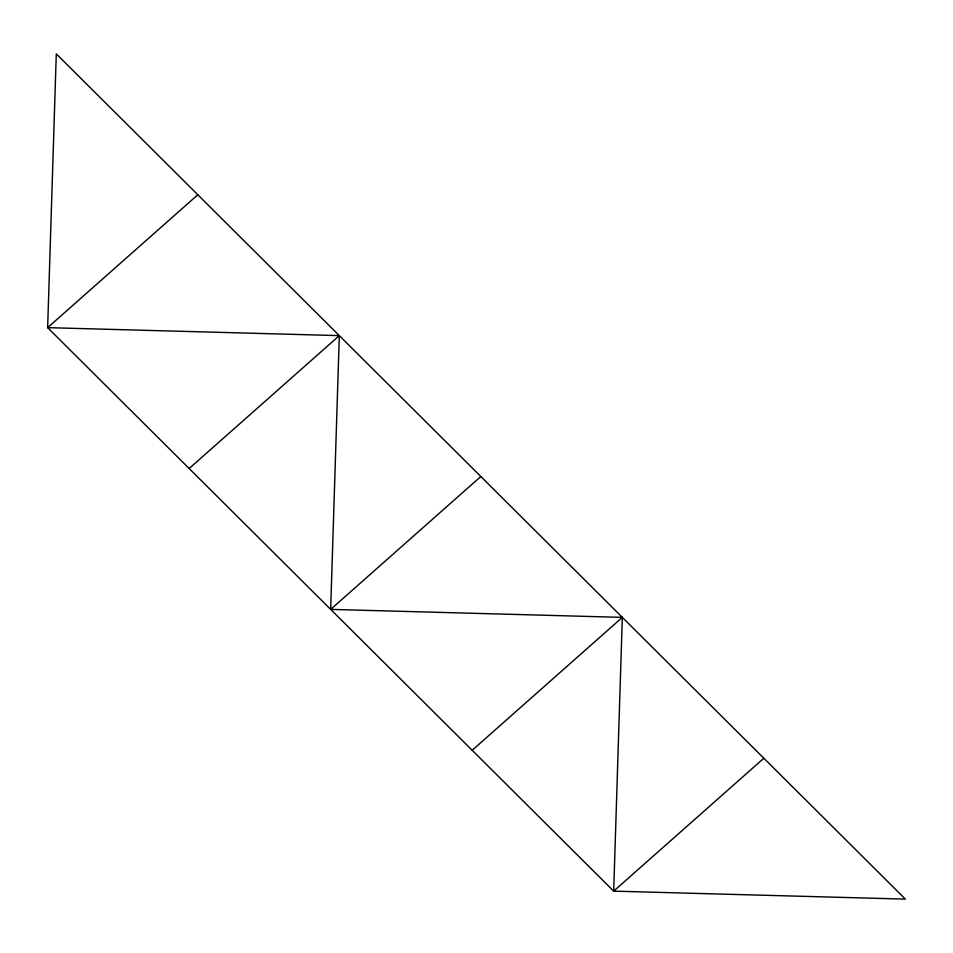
<?xml version="1.0" encoding="UTF-8"?>
<svg xmlns="http://www.w3.org/2000/svg" width="953" height="953" viewBox="0 0 953 953"><rect width="100%" height="100%" fill="white"/><g stroke="black" fill="none" stroke-linecap="round" stroke-linejoin="round"><path stroke-width="1.43" d="M763.841 758.243L613.684 891.138L622.333 617.377L330.667 609.396L339.316 335.623L47.65 327.653L56.287 53.88L905.35 899.12L613.684 891.138L47.65 327.653L197.807 194.757M189.159 468.531L339.316 335.623M330.667 609.396L480.824 476.5M472.176 750.273L622.333 617.377"/></g></svg>
